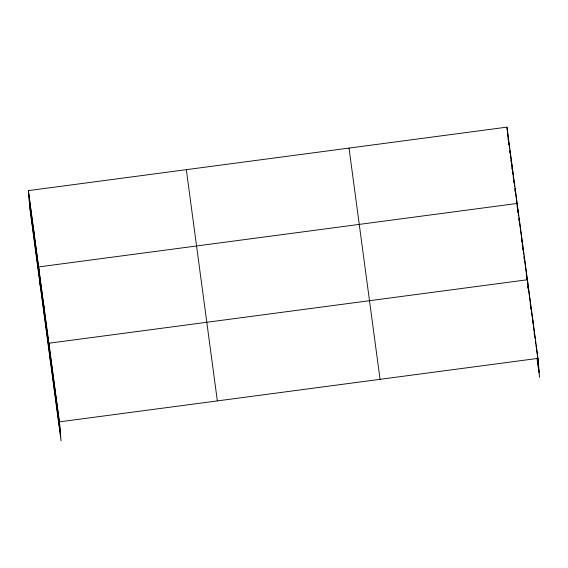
<?xml version="1.0" encoding="UTF-8"?>
<svg xmlns="http://www.w3.org/2000/svg" width="568" height="568" viewBox="0 0 568 568"><rect width="100%" height="100%" fill="white"/><g stroke="black" fill="none" stroke-linecap="round" stroke-linejoin="round"><path stroke-width="0.85" d="M28.4 190.614L59.441 421.854L61.067 440.86L30.033 209.62L28.4 190.614L506.933 127.14L537.967 358.38L539.6 377.386L537.023 358.167M59.441 421.854L537.967 358.38M508.424 139.678L506.933 127.14M508.658 141.418L509.588 148.354M509.823 150.087L510.17 152.685M510.405 154.425L512.386 169.165L512.052 165.295M512.62 170.897L513.55 177.834M513.784 179.566L514.715 186.503M514.949 188.242L517.505 207.32L517.171 203.451L38.645 266.924L40.271 285.931M517.739 209.052L518.669 215.989M518.904 217.721L519.251 220.327M519.486 222.06L523.206 249.806M523.44 251.539L523.788 254.144M524.023 255.877L528.332 287.99M528.567 289.744L531.151 308.956M531.385 310.703L532.322 317.697M532.557 319.443L532.912 322.063M533.025 322.936L535.134 338.663M535.368 340.409L535.723 343.029M535.958 344.776L538.301 362.249M508.04 138.606L508.275 140.339M508.623 142.944L508.857 144.677M509.787 151.613L510.021 153.346M510.951 160.282L511.186 162.022M511.995 168.093L512.23 169.825M512.577 172.423L512.812 174.156M513.16 176.762L513.394 178.494M513.742 181.1L513.976 182.832M514.906 189.769L515.14 191.501M517.121 206.241L517.356 207.98M517.704 210.579L517.938 212.311L517.718 209.812M518.868 219.248L519.095 220.987M521.658 240.065L521.893 241.798M522.24 244.396L522.475 246.129M522.823 248.734L523.057 250.467M523.987 257.403L524.221 259.136M526.195 273.882L526.429 275.615M526.777 278.214L527.012 279.953M527.36 282.552L527.594 284.284M527.942 286.89L528.176 288.622L527.963 286.123M530.171 303.475L530.405 305.222M530.753 307.842L530.995 309.588M531.343 312.208L531.577 313.955M532.514 320.941L532.749 322.688M534.154 333.175L534.389 334.921M535.333 341.908L535.567 343.654M537.555 358.507L538.734 367.24M537.293 358.415L539.174 372.388M349.015 148.085L380.056 379.325M186.318 169.669L217.352 400.909M28.734 194.483L59.768 425.723M29.16 199.482L60.201 430.714M29.6 204.629L60.641 435.862M532.692 319.067L532.962 322.162M527.75 283.624L527.416 279.754L48.883 343.228L50.517 362.242M522.297 241.606L522.631 245.468M507.48 133.508L507.693 136.008M54.159 382.541L54.492 386.41M43.764 305.08L44.098 308.942M33.519 228.769L33.853 232.639"/></g></svg>
